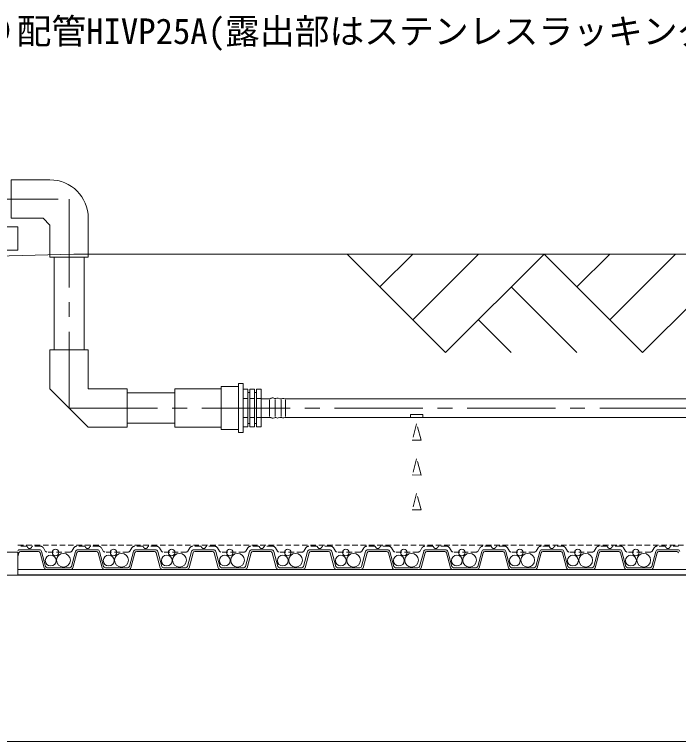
# Model space of a CAD drawing. Units: millimetres, scale not verified. Extents: x -79561 to 6403, y -2774 to 2774.
# Drawn here: x 911 to 1483, y 1083 to 1709 of the extents above; entities that cross this region are included whole.
import ezdxf
from ezdxf.enums import TextEntityAlignment as Align

# ---------------------------------------------------------------- set-up
doc = ezdxf.new("R2010")
doc.units = ezdxf.units.MM
doc.header["$LTSCALE"] = 4
for name, pattern in [('DASHED1', [1.8, 1.2, -0.6]), ('USER2', [28.575, 19.05, -3.175, 3.175, -3.175]), ('USER3', [4.5, 3, -1.5])]:
    doc.linetypes.add(name, pattern=pattern)
for name, color, linetype, lineweight in [('0-1_WAKU', 7, 'Continuous', 18), ('0-3_moji', 7, 'Continuous', 18), ('0-4_HATCH', 9, 'Continuous', 18), ('0-7_KANAMONO', 4, 'Continuous', 18), ('0-9_kansui2', 1, 'Continuous', 18), ('0-A_KUTAI', 3, 'Continuous', 18), ('0-B_kansui1', 4, 'Continuous', 18), ('0-C_fd-l', 8, 'Continuous', 18), ('0-D_sinsen', 3, 'USER2', 18)]:
    doc.layers.add(name, color=color, linetype=linetype, lineweight=lineweight)
doc.styles.add('ＭＳ ゴシック', font='')
doc.styles.get('ＭＳ ゴシック').set_extended_font_data('MS Gothic')

msp = doc.modelspace()

# ---------------------------------------------------------------- linework, layer by layer
at = {"layer": '0-1_WAKU'}
msp.add_line((-1491.071, 1083), (6403.429, 1083), dxfattribs=at)
at = {"layer": '0-4_HATCH'}
for p, q in [((1197.317, 1502.731), (1282.169, 1417.878)), ((1253.885, 1502.731), (1225.601, 1474.446)), ((1310.453, 1502.731), (1253.885, 1446.162)), ((1367.021, 1502.731), (1282.169, 1417.878)), ((1367.021, 1502.731), (1451.873, 1417.878)), ((1423.589, 1502.731), (1395.305, 1474.446)), ((1480.157, 1502.731), (1423.589, 1446.162)), ((1536.729, 1502.731), (1451.873, 1417.878)), ((1338.737, 1474.446), (1395.305, 1417.878)), ((1310.453, 1446.162), (1338.737, 1417.878))]:
    msp.add_line(p, q, dxfattribs=at)
at = {"layer": '0-7_KANAMONO'}
msp.add_lwpolyline([(813.712, 1246.135), (913.712, 1246.135), (913.712, 1226.135), (793.712, 1226.135), (793.712, 1526.135), (913.712, 1526.135), (913.712, 1506.135), (813.712, 1506.135)], dxfattribs=at)
at = {"layer": '0-9_kansui2'}
for p, q in [((944.815, 1500.099), (944.815, 1420.099)), ((970.815, 1500.099), (970.815, 1420.099)), ((1007.815, 1383.099), (1048.815, 1383.099)), ((1007.815, 1357.099), (1048.815, 1357.099))]:
    msp.add_line(p, q, dxfattribs=at)
for points in [[(935.315, 1533.599), (907.815, 1533.599), (907.815, 1566.599), (941.315, 1566.599)], [(974.315, 1533.599), (974.315, 1500.099), (941.315, 1500.099), (941.315, 1527.599), (935.315, 1533.599)], [(1088.815, 1353.599), (1048.815, 1353.599), (1048.815, 1386.599), (1088.815, 1386.599)], [(1103.815, 1351.599), (1088.815, 1351.599), (1088.815, 1388.599), (1103.815, 1388.599)]]:
    msp.add_lwpolyline(points, dxfattribs=at)
for points in [[(974.315, 1353.599), (1007.815, 1353.599), (1007.815, 1386.599), (974.315, 1386.599), (974.315, 1420.099), (941.315, 1420.099), (941.315, 1386.599)], [(1107.815, 1391.099), (1103.815, 1391.099), (1103.815, 1349.099), (1107.815, 1349.099)]]:
    msp.add_lwpolyline(points, close=True, dxfattribs=at)
msp.add_arc((941.315, 1533.599), 33, 0, 90, dxfattribs=at)
at = {"layer": '0-A_KUTAI'}
msp.add_line((1813.712, 1226.135), (-1186.288, 1226.135), dxfattribs=at)
msp.add_lwpolyline([(1813.712, 1502.731), (961.993, 1502.731), (906.239, 1501.182), (844.29, 1494.987)], dxfattribs=at)
at = {"layer": '0-B_kansui1'}
for p, q in [((1111.815, 1383.532), (1113.515, 1383.532)), ((1117.515, 1383.532), (1119.215, 1383.532)), ((1107.815, 1378.259), (1111.815, 1378.259)), ((1113.515, 1378.259), (1117.515, 1378.259)), ((1119.215, 1378.259), (1123.215, 1378.259)), ((1123.215, 1378.099), (1130.479, 1378.099)), ((1130.479, 1377.299), (1130.479, 1362.899)), ((1131.479, 1378.367), (1131.919, 1378.622)), ((1133.608, 1378.767), (1134.648, 1378.386)), ((1135.336, 1377.447), (1135.336, 1362.752)), ((1135.942, 1378.358), (1136.727, 1378.607)), ((1137.878, 1378.625), (1139.467, 1378.175)), ((1140.012, 1378.099), (1140.44, 1378.099)), ((1140.44, 1377.299), (1140.44, 1362.899)), ((1140.958, 1378.168), (1141.797, 1378.392)), ((1142.832, 1378.392), (1143.672, 1378.168)), ((1144.189, 1378.099), (1813.712, 1378.099)), ((1144.189, 1377.299), (1144.189, 1362.899)), ((1107.815, 1361.94), (1111.815, 1361.94)), ((1113.515, 1361.94), (1117.515, 1361.94)), ((1119.215, 1361.94), (1123.215, 1361.94)), ((1123.215, 1362.099), (1130.479, 1362.099)), ((1131.479, 1361.831), (1131.919, 1361.577)), ((1133.608, 1361.432), (1134.648, 1361.813)), ((1135.942, 1361.841), (1136.727, 1361.592)), ((1137.878, 1361.574), (1139.467, 1362.024)), ((1140.012, 1362.099), (1140.44, 1362.099)), ((1140.958, 1362.031), (1141.797, 1361.806)), ((1142.832, 1361.806), (1143.672, 1362.031)), ((1144.189, 1362.099), (1813.712, 1362.099)), ((1111.815, 1356.667), (1113.515, 1356.667)), ((1117.515, 1356.667), (1119.215, 1356.667))]:
    msp.add_line(p, q, dxfattribs=at)
at = {"layer": '0-B_kansui1', "linetype": 'USER3'}
for p, q in [((1262.546, 1364.497), (1251.909, 1364.497)), ((1251.909, 1364.497), (1251.909, 1362.099)), ((1262.546, 1362.099), (1262.546, 1364.497))]:
    msp.add_line(p, q, dxfattribs=at)
at = {"layer": '0-B_kansui1'}
for points in [[(1111.815, 1386.418), (1107.815, 1386.418), (1107.815, 1353.781), (1111.815, 1353.781)], [(1117.515, 1386.418), (1113.515, 1386.418), (1113.515, 1353.781), (1117.515, 1353.781)], [(1123.215, 1386.418), (1119.215, 1386.418), (1119.215, 1353.781), (1123.215, 1353.781)]]:
    msp.add_lwpolyline(points, close=True, dxfattribs=at)
at = {"layer": '0-B_kansui1', "linetype": 'USER3'}
for points in [[(1261.076, 1342.438), (1257.227, 1356.506), (1253.489, 1342.572)], [(1261.076, 1312.438), (1257.227, 1326.506), (1253.489, 1312.572)], [(1261.076, 1282.438), (1257.227, 1296.506), (1253.489, 1282.572)]]:
    msp.add_lwpolyline(points, close=True, dxfattribs=at)
at = {"layer": '0-B_kansui1'}
for centre, start, end in [((1130.479, 1380.099), 270, 300), ((1132.919, 1376.889), 69.8637, 120), ((1135.336, 1380.264), 249.8637, 287.6291), ((1137.333, 1376.701), 74.18081, 107.6291), ((1140.012, 1380.099), 254.18081, 270), ((1140.44, 1380.099), 270, 285), ((1142.315, 1376.461), 75, 105), ((1144.189, 1380.099), 255, 270), ((1130.479, 1360.099), 60, 90), ((1132.919, 1363.309), 240, 290.1363), ((1135.336, 1359.935), 72.3709, 110.1363), ((1137.333, 1363.498), 252.3709, 285.81919), ((1140.012, 1360.099), 90, 105.81919), ((1140.44, 1360.099), 75, 90), ((1142.315, 1363.738), 255, 285), ((1144.189, 1360.099), 90, 105)]:
    msp.add_arc(centre, 2, start, end, dxfattribs=at)
at = {"layer": '0-C_fd-l', "linetype": 'DASHED1'}
for p, q in [((913.712, 1251.935), (1813.712, 1251.935)), ((920.883, 1251.135), (913.712, 1251.135)), ((933.013, 1251.135), (926.54, 1251.135)), ((937.275, 1246.864), (935.586, 1249.679)), ((958.862, 1246.135), (938.561, 1246.135)), ((961.838, 1249.679), (960.149, 1246.864)), ((970.883, 1251.135), (964.41, 1251.135)), ((983.013, 1251.135), (976.54, 1251.135)), ((987.275, 1246.864), (985.586, 1249.679)), ((1008.862, 1246.135), (988.561, 1246.135)), ((1011.838, 1249.679), (1010.149, 1246.864)), ((1020.883, 1251.135), (1014.41, 1251.135)), ((1033.013, 1251.135), (1026.54, 1251.135)), ((1037.275, 1246.864), (1035.586, 1249.679)), ((1058.862, 1246.135), (1038.561, 1246.135)), ((1061.838, 1249.679), (1060.149, 1246.864)), ((1070.883, 1251.135), (1064.41, 1251.135)), ((1083.013, 1251.135), (1076.54, 1251.135)), ((1087.275, 1246.864), (1085.586, 1249.679)), ((1108.862, 1246.135), (1088.561, 1246.135)), ((1111.838, 1249.679), (1110.149, 1246.864)), ((1120.883, 1251.135), (1114.41, 1251.135)), ((1133.013, 1251.135), (1126.54, 1251.135)), ((1137.275, 1246.864), (1135.586, 1249.679)), ((1158.862, 1246.135), (1138.561, 1246.135)), ((1161.838, 1249.679), (1160.149, 1246.864)), ((1170.883, 1251.135), (1164.41, 1251.135)), ((1183.013, 1251.135), (1176.54, 1251.135)), ((1187.275, 1246.864), (1185.586, 1249.679)), ((1208.862, 1246.135), (1188.561, 1246.135)), ((1211.838, 1249.679), (1210.149, 1246.864)), ((1220.883, 1251.135), (1214.41, 1251.135)), ((1233.013, 1251.135), (1226.54, 1251.135)), ((1237.275, 1246.864), (1235.586, 1249.679)), ((1258.862, 1246.135), (1238.561, 1246.135)), ((1261.838, 1249.679), (1260.149, 1246.864)), ((1270.883, 1251.135), (1264.41, 1251.135)), ((1283.013, 1251.135), (1276.54, 1251.135)), ((1287.275, 1246.864), (1285.586, 1249.679)), ((1308.862, 1246.135), (1288.561, 1246.135)), ((1311.838, 1249.679), (1310.149, 1246.864)), ((1320.883, 1251.135), (1314.41, 1251.135)), ((1333.013, 1251.135), (1326.54, 1251.135)), ((1337.275, 1246.864), (1335.586, 1249.679)), ((1358.862, 1246.135), (1338.561, 1246.135)), ((1361.838, 1249.679), (1360.149, 1246.864)), ((1370.883, 1251.135), (1364.41, 1251.135)), ((1383.013, 1251.135), (1376.54, 1251.135)), ((1387.275, 1246.864), (1385.586, 1249.679)), ((1408.862, 1246.135), (1388.561, 1246.135)), ((1411.838, 1249.679), (1410.149, 1246.864)), ((1420.883, 1251.135), (1414.41, 1251.135)), ((1433.013, 1251.135), (1426.54, 1251.135)), ((1437.275, 1246.864), (1435.586, 1249.679)), ((1458.862, 1246.135), (1438.561, 1246.135)), ((1461.838, 1249.679), (1460.149, 1246.864)), ((1470.883, 1251.135), (1464.41, 1251.135)), ((1483.013, 1251.135), (1476.54, 1251.135))]:
    msp.add_line(p, q, dxfattribs=at)
at = {"layer": '0-C_fd-l'}
for p, q in [((932.177, 1248.135), (915.246, 1248.135)), ((931.41, 1246.635), (916.014, 1246.635)), ((937.567, 1233.747), (934.109, 1246.653)), ((963.315, 1246.653), (959.856, 1233.747)), ((982.177, 1248.135), (965.246, 1248.135)), ((981.41, 1246.635), (966.014, 1246.635)), ((987.567, 1233.747), (984.109, 1246.653)), ((1013.315, 1246.653), (1009.856, 1233.747)), ((1032.177, 1248.135), (1015.246, 1248.135)), ((1031.41, 1246.635), (1016.014, 1246.635)), ((1037.567, 1233.747), (1034.109, 1246.653)), ((1063.315, 1246.653), (1059.856, 1233.747)), ((1082.177, 1248.135), (1065.246, 1248.135)), ((1081.41, 1246.635), (1066.014, 1246.635)), ((1087.567, 1233.747), (1084.109, 1246.653)), ((1113.315, 1246.653), (1109.856, 1233.747)), ((1132.177, 1248.135), (1115.246, 1248.135)), ((1131.41, 1246.635), (1116.014, 1246.635)), ((1137.567, 1233.747), (1134.109, 1246.653)), ((1163.315, 1246.653), (1159.856, 1233.747)), ((1182.177, 1248.135), (1165.246, 1248.135)), ((1181.41, 1246.635), (1166.014, 1246.635)), ((1187.567, 1233.747), (1184.109, 1246.653)), ((1213.315, 1246.653), (1209.856, 1233.747)), ((1232.177, 1248.135), (1215.246, 1248.135)), ((1231.41, 1246.635), (1216.014, 1246.635)), ((1237.567, 1233.747), (1234.109, 1246.653)), ((1263.315, 1246.653), (1259.856, 1233.747)), ((1282.177, 1248.135), (1265.246, 1248.135)), ((1281.41, 1246.635), (1266.014, 1246.635)), ((1287.567, 1233.747), (1284.109, 1246.653)), ((1313.315, 1246.653), (1309.856, 1233.747)), ((1332.177, 1248.135), (1315.246, 1248.135)), ((1331.41, 1246.635), (1316.014, 1246.635)), ((1337.567, 1233.747), (1334.109, 1246.653)), ((1363.315, 1246.653), (1359.856, 1233.747)), ((1382.177, 1248.135), (1365.246, 1248.135)), ((1381.41, 1246.635), (1366.014, 1246.635)), ((1387.567, 1233.747), (1384.109, 1246.653)), ((1413.315, 1246.653), (1409.856, 1233.747)), ((1432.177, 1248.135), (1415.246, 1248.135)), ((1431.41, 1246.635), (1416.014, 1246.635)), ((1437.567, 1233.747), (1434.109, 1246.653)), ((1463.315, 1246.653), (1459.856, 1233.747)), ((1482.177, 1248.135), (1465.246, 1248.135)), ((1481.41, 1246.635), (1466.014, 1246.635)), ((914.565, 1245.523), (913.712, 1242.34)), ((936.317, 1232.618), (932.859, 1245.523)), ((964.565, 1245.523), (961.107, 1232.618)), ((986.317, 1232.618), (982.859, 1245.523)), ((1014.565, 1245.523), (1011.107, 1232.618)), ((1036.317, 1232.618), (1032.859, 1245.523)), ((1064.565, 1245.523), (1061.107, 1232.618)), ((1086.317, 1232.618), (1082.859, 1245.523)), ((1114.565, 1245.523), (1111.107, 1232.618)), ((1136.317, 1232.618), (1132.859, 1245.523)), ((1164.565, 1245.523), (1161.107, 1232.618)), ((1186.317, 1232.618), (1182.859, 1245.523)), ((1214.565, 1245.523), (1211.107, 1232.618)), ((1236.317, 1232.618), (1232.859, 1245.523)), ((1264.565, 1245.523), (1261.107, 1232.618)), ((1286.317, 1232.618), (1282.859, 1245.523)), ((1314.565, 1245.523), (1311.107, 1232.618)), ((1336.317, 1232.618), (1332.859, 1245.523)), ((1364.565, 1245.523), (1361.107, 1232.618)), ((1386.317, 1232.618), (1382.859, 1245.523)), ((1414.565, 1245.523), (1411.107, 1232.618)), ((1436.317, 1232.618), (1432.859, 1245.523)), ((1464.565, 1245.523), (1461.107, 1232.618)), ((959.175, 1231.135), (938.249, 1231.135)), ((958.408, 1232.635), (939.016, 1232.635)), ((1009.175, 1231.135), (988.249, 1231.135)), ((1008.408, 1232.635), (989.016, 1232.635)), ((1059.175, 1231.135), (1038.249, 1231.135)), ((1058.408, 1232.635), (1039.016, 1232.635)), ((1109.175, 1231.135), (1088.249, 1231.135)), ((1108.408, 1232.635), (1089.016, 1232.635)), ((1159.175, 1231.135), (1138.249, 1231.135)), ((1158.408, 1232.635), (1139.016, 1232.635)), ((1209.175, 1231.135), (1188.249, 1231.135)), ((1208.408, 1232.635), (1189.016, 1232.635)), ((1259.175, 1231.135), (1238.249, 1231.135)), ((1258.408, 1232.635), (1239.016, 1232.635)), ((1309.175, 1231.135), (1288.249, 1231.135)), ((1308.408, 1232.635), (1289.016, 1232.635)), ((1359.175, 1231.135), (1338.249, 1231.135)), ((1358.408, 1232.635), (1339.016, 1232.635)), ((1409.175, 1231.135), (1388.249, 1231.135)), ((1408.408, 1232.635), (1389.016, 1232.635)), ((1459.175, 1231.135), (1438.249, 1231.135)), ((1458.408, 1232.635), (1439.016, 1232.635))]:
    msp.add_line(p, q, dxfattribs=at)
at = {"layer": '0-C_fd-l', "color": 6}
for p, q in [((1813.712, 1231.135), (913.712, 1231.135)), ((1813.712, 1226.435), (913.712, 1226.435))]:
    msp.add_line(p, q, dxfattribs=at)
at = {"layer": '0-C_fd-l', "color": 7}
msp.add_line((1813.712, 1226.135), (913.712, 1226.135), dxfattribs=at)
at = {"layer": '0-C_fd-l'}
for centre, radius in [((946.159, 1245.739), 2.82), ((996.159, 1245.739), 2.82), ((1046.159, 1245.739), 2.82), ((1096.159, 1245.739), 2.82), ((1146.159, 1245.739), 2.82), ((1196.159, 1245.739), 2.82), ((1246.159, 1245.739), 2.82), ((1296.159, 1245.739), 2.82), ((1346.159, 1245.739), 2.82), ((1396.159, 1245.739), 2.82), ((1446.159, 1245.739), 2.82), ((941.929, 1238.752), 4.654), ((952.928, 1239.034), 5.923), ((991.929, 1238.752), 4.654), ((1002.928, 1239.034), 5.923), ((1041.929, 1238.752), 4.654), ((1052.928, 1239.034), 5.923), ((1091.929, 1238.752), 4.654), ((1102.928, 1239.034), 5.923), ((1141.929, 1238.752), 4.654), ((1152.928, 1239.034), 5.923), ((1191.929, 1238.752), 4.654), ((1202.928, 1239.034), 5.923), ((1241.929, 1238.752), 4.654), ((1252.928, 1239.034), 5.923), ((1291.929, 1238.752), 4.654), ((1302.928, 1239.034), 5.923), ((1341.929, 1238.752), 4.654), ((1352.928, 1239.034), 5.923), ((1391.929, 1238.752), 4.654), ((1402.928, 1239.034), 5.923), ((1441.929, 1238.752), 4.654), ((1452.928, 1239.034), 5.923)]:
    msp.add_circle(centre, radius, dxfattribs=at)
for centre, radius, start, end in [((915.246, 1246.135), 2, 90, 140.11446), ((916.014, 1245.135), 1.5, 90, 165), ((931.41, 1245.135), 1.5, 15, 90), ((932.177, 1246.135), 2, 15, 90), ((965.246, 1246.135), 2, 90, 165), ((966.014, 1245.135), 1.5, 90, 165), ((981.41, 1245.135), 1.5, 15, 90), ((982.177, 1246.135), 2, 15, 90), ((1015.246, 1246.135), 2, 90, 165), ((1016.014, 1245.135), 1.5, 90, 165), ((1031.41, 1245.135), 1.5, 15, 90), ((1032.177, 1246.135), 2, 15, 90), ((1065.246, 1246.135), 2, 90, 165), ((1066.014, 1245.135), 1.5, 90, 165), ((1081.41, 1245.135), 1.5, 15, 90), ((1082.177, 1246.135), 2, 15, 90), ((1115.246, 1246.135), 2, 90, 165), ((1116.014, 1245.135), 1.5, 90, 165), ((1131.41, 1245.135), 1.5, 15, 90), ((1132.177, 1246.135), 2, 15, 90), ((1165.246, 1246.135), 2, 90, 165), ((1166.014, 1245.135), 1.5, 90, 165), ((1181.41, 1245.135), 1.5, 15, 90), ((1182.177, 1246.135), 2, 15, 90), ((1215.246, 1246.135), 2, 90, 165), ((1216.014, 1245.135), 1.5, 90, 165), ((1231.41, 1245.135), 1.5, 15, 90), ((1232.177, 1246.135), 2, 15, 90), ((1265.246, 1246.135), 2, 90, 165), ((1266.014, 1245.135), 1.5, 90, 165), ((1281.41, 1245.135), 1.5, 15, 90), ((1282.177, 1246.135), 2, 15, 90), ((1315.246, 1246.135), 2, 90, 165), ((1316.014, 1245.135), 1.5, 90, 165), ((1331.41, 1245.135), 1.5, 15, 90), ((1332.177, 1246.135), 2, 15, 90), ((1365.246, 1246.135), 2, 90, 165), ((1366.014, 1245.135), 1.5, 90, 165), ((1381.41, 1245.135), 1.5, 15, 90), ((1382.177, 1246.135), 2, 15, 90), ((1415.246, 1246.135), 2, 90, 165), ((1416.014, 1245.135), 1.5, 90, 165), ((1431.41, 1245.135), 1.5, 15, 90), ((1432.177, 1246.135), 2, 15, 90), ((1465.246, 1246.135), 2, 90, 165), ((1466.014, 1245.135), 1.5, 90, 165), ((1481.41, 1245.135), 1.5, 15, 90), ((1482.177, 1246.135), 2, 15, 90), ((939.016, 1234.135), 1.5, 195, 270), ((958.408, 1234.135), 1.5, 270, 345), ((989.016, 1234.135), 1.5, 195, 270), ((1008.408, 1234.135), 1.5, 270, 345), ((1039.016, 1234.135), 1.5, 195, 270), ((1058.408, 1234.135), 1.5, 270, 345), ((1089.016, 1234.135), 1.5, 195, 270), ((1108.408, 1234.135), 1.5, 270, 345), ((1139.016, 1234.135), 1.5, 195, 270), ((1158.408, 1234.135), 1.5, 270, 345), ((1189.016, 1234.135), 1.5, 195, 270), ((1208.408, 1234.135), 1.5, 270, 345), ((1239.016, 1234.135), 1.5, 195, 270), ((1258.408, 1234.135), 1.5, 270, 345), ((1289.016, 1234.135), 1.5, 195, 270), ((1308.408, 1234.135), 1.5, 270, 345), ((1339.016, 1234.135), 1.5, 195, 270), ((1358.408, 1234.135), 1.5, 270, 345), ((1389.016, 1234.135), 1.5, 195, 270), ((1408.408, 1234.135), 1.5, 270, 345), ((1439.016, 1234.135), 1.5, 195, 270), ((1458.408, 1234.135), 1.5, 270, 345), ((938.249, 1233.135), 2, 195, 270), ((959.175, 1233.135), 2, 270, 345), ((988.249, 1233.135), 2, 195, 270), ((1009.175, 1233.135), 2, 270, 345), ((1038.249, 1233.135), 2, 195, 270), ((1059.175, 1233.135), 2, 270, 345), ((1088.249, 1233.135), 2, 195, 270), ((1109.175, 1233.135), 2, 270, 345), ((1138.249, 1233.135), 2, 195, 270), ((1159.175, 1233.135), 2, 270, 345), ((1188.249, 1233.135), 2, 195, 270), ((1209.175, 1233.135), 2, 270, 345), ((1238.249, 1233.135), 2, 195, 270), ((1259.175, 1233.135), 2, 270, 345), ((1288.249, 1233.135), 2, 195, 270), ((1309.175, 1233.135), 2, 270, 345), ((1338.249, 1233.135), 2, 195, 270), ((1359.175, 1233.135), 2, 270, 345), ((1388.249, 1233.135), 2, 195, 270), ((1409.175, 1233.135), 2, 270, 345), ((1438.249, 1233.135), 2, 195, 270), ((1459.175, 1233.135), 2, 270, 345)]:
    msp.add_arc(centre, radius, start, end, dxfattribs=at)
at = {"layer": '0-C_fd-l', "linetype": 'DASHED1'}
for centre, radius, start, end in [((920.883, 1250.135), 1, 19.47122, 90), ((923.712, 1251.135), 2, 199.47122, 340.52878), ((926.54, 1250.135), 1, 90, 160.52878), ((933.013, 1248.135), 3, 30.96376, 90), ((938.561, 1247.635), 1.5, 210.96376, 270), ((958.862, 1247.635), 1.5, 270, 329.03624), ((964.41, 1248.135), 3, 90, 149.03624), ((970.883, 1250.135), 1, 19.47122, 90), ((973.712, 1251.135), 2, 199.47122, 340.52878), ((976.54, 1250.135), 1, 90, 160.52878), ((983.013, 1248.135), 3, 30.96376, 90), ((988.561, 1247.635), 1.5, 210.96376, 270), ((1008.862, 1247.635), 1.5, 270, 329.03624), ((1014.41, 1248.135), 3, 90, 149.03624), ((1020.883, 1250.135), 1, 19.47122, 90), ((1023.712, 1251.135), 2, 199.47122, 340.52878), ((1026.54, 1250.135), 1, 90, 160.52878), ((1033.013, 1248.135), 3, 30.96376, 90), ((1038.561, 1247.635), 1.5, 210.96376, 270), ((1058.862, 1247.635), 1.5, 270, 329.03624), ((1064.41, 1248.135), 3, 90, 149.03624), ((1070.883, 1250.135), 1, 19.47122, 90), ((1073.712, 1251.135), 2, 199.47122, 340.52878), ((1076.54, 1250.135), 1, 90, 160.52878), ((1083.013, 1248.135), 3, 30.96376, 90), ((1088.561, 1247.635), 1.5, 210.96376, 270), ((1108.862, 1247.635), 1.5, 270, 329.03624), ((1114.41, 1248.135), 3, 90, 149.03624), ((1120.883, 1250.135), 1, 19.47122, 90), ((1123.712, 1251.135), 2, 199.47122, 340.52878), ((1126.54, 1250.135), 1, 90, 160.52878), ((1133.013, 1248.135), 3, 30.96376, 90), ((1138.561, 1247.635), 1.5, 210.96376, 270), ((1158.862, 1247.635), 1.5, 270, 329.03624), ((1164.41, 1248.135), 3, 90, 149.03624), ((1170.883, 1250.135), 1, 19.47122, 90), ((1173.712, 1251.135), 2, 199.47122, 340.52878), ((1176.54, 1250.135), 1, 90, 160.52878), ((1183.013, 1248.135), 3, 30.96376, 90), ((1188.561, 1247.635), 1.5, 210.96376, 270), ((1208.862, 1247.635), 1.5, 270, 329.03624), ((1214.41, 1248.135), 3, 90, 149.03624), ((1220.883, 1250.135), 1, 19.47122, 90), ((1223.712, 1251.135), 2, 199.47122, 340.52878), ((1226.54, 1250.135), 1, 90, 160.52878), ((1233.013, 1248.135), 3, 30.96376, 90), ((1238.561, 1247.635), 1.5, 210.96376, 270), ((1258.862, 1247.635), 1.5, 270, 329.03624), ((1264.41, 1248.135), 3, 90, 149.03624), ((1270.883, 1250.135), 1, 19.47122, 90), ((1273.712, 1251.135), 2, 199.47122, 340.52878), ((1276.54, 1250.135), 1, 90, 160.52878), ((1283.013, 1248.135), 3, 30.96376, 90), ((1288.561, 1247.635), 1.5, 210.96376, 270), ((1308.862, 1247.635), 1.5, 270, 329.03624), ((1314.41, 1248.135), 3, 90, 149.03624), ((1320.883, 1250.135), 1, 19.47122, 90), ((1323.712, 1251.135), 2, 199.47122, 340.52878), ((1326.54, 1250.135), 1, 90, 160.52878), ((1333.013, 1248.135), 3, 30.96376, 90), ((1338.561, 1247.635), 1.5, 210.96376, 270), ((1358.862, 1247.635), 1.5, 270, 329.03624), ((1364.41, 1248.135), 3, 90, 149.03624), ((1370.883, 1250.135), 1, 19.47122, 90), ((1373.712, 1251.135), 2, 199.47122, 340.52878), ((1376.54, 1250.135), 1, 90, 160.52878), ((1383.013, 1248.135), 3, 30.96376, 90), ((1388.561, 1247.635), 1.5, 210.96376, 270), ((1408.862, 1247.635), 1.5, 270, 329.03624), ((1414.41, 1248.135), 3, 90, 149.03624), ((1420.883, 1250.135), 1, 19.47122, 90), ((1423.712, 1251.135), 2, 199.47122, 340.52878), ((1426.54, 1250.135), 1, 90, 160.52878), ((1433.013, 1248.135), 3, 30.96376, 90), ((1438.561, 1247.635), 1.5, 210.96376, 270), ((1458.862, 1247.635), 1.5, 270, 329.03624), ((1464.41, 1248.135), 3, 90, 149.03624), ((1470.883, 1250.135), 1, 19.47122, 90), ((1473.712, 1251.135), 2, 199.47122, 340.52878), ((1476.54, 1250.135), 1, 90, 160.52878)]:
    msp.add_arc(centre, radius, start, end, dxfattribs=at)
at = {"layer": '0-D_sinsen'}
msp.add_lwpolyline([(-102.595, 1706.635), (-102.595, 1271.135), (757.815, 1271.135), (757.815, 1550.099), (957.815, 1550.099), (957.815, 1370.099), (2063.712, 1370.099)], dxfattribs=at)

# ---------------------------------------------------------------- texts
at = {"layer": '0-3_moji', "style": 'ＭＳ ゴシック'}
msp.add_text('渡り配管HIVP25A(露出部はステンレスラッキング処理)', height=21.99, dxfattribs=at).set_placement((852.494, 1677.001), align=Align.BOTTOM_LEFT)

doc.saveas('drawing.dxf')
